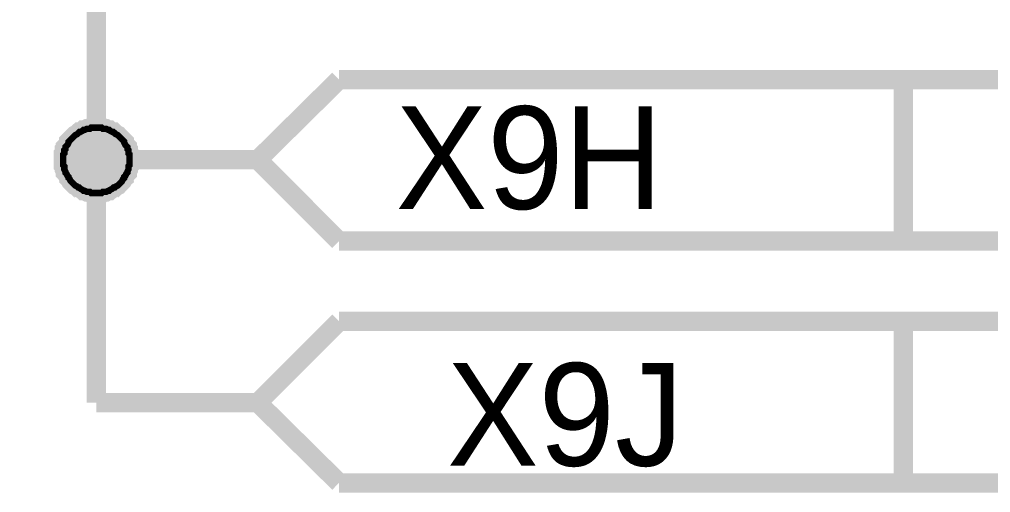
# Model space of a CAD drawing. Header units: millimetres. Extents: x 0 to 420, y 0 to 297.
# Drawn here: x 82.62 to 97.66, y 146.1 to 153.42 of the extents above; entities that cross this region are included whole.
import ezdxf

# ---------------------------------------------------------------- set-up
doc = ezdxf.new("R2010")
doc.units = ezdxf.units.MM
doc.layers.add('Sheet', color=255, linetype='Continuous')

msp = doc.modelspace()

# ---------------------------------------------------------------- linework, layer by layer
at = {"layer": 'Sheet'}
for points, const_width in [([(80.074, 162.492), (83.815, 162.492), (83.815, 158.75), (83.815, 154.991), (83.815, 151.249), (83.815, 147.49)], 0.3), ([(86.314, 151.249), (87.572, 152.491)], 0.3), ([(87.572, 152.491), (112.547, 152.491)], 0.3), ([(96.311, 152.491), (96.311, 149.99)], 0.3), ([(83.302, 151.249), (83.302, 151.282), (83.302, 151.298), (83.302, 151.332), (83.318, 151.348), (83.318, 151.381), (83.318, 151.398), (83.335, 151.414), (83.335, 151.447), (83.351, 151.464), (83.368, 151.481), (83.384, 151.514), (83.384, 151.53), (83.401, 151.547), (83.417, 151.563), (83.434, 151.58), (83.451, 151.597), (83.467, 151.613), (83.484, 151.63), (83.517, 151.646), (83.533, 151.663), (83.55, 151.679), (83.566, 151.679), (83.599, 151.696), (83.616, 151.712), (83.633, 151.712), (83.666, 151.729), (83.682, 151.729), (83.715, 151.729), (83.732, 151.746), (83.765, 151.746), (83.782, 151.746), (83.815, 151.746)], 0.3), ([(83.302, 151.249), (83.302, 151.282), (83.302, 151.298), (83.302, 151.332), (83.318, 151.348), (83.318, 151.381), (83.318, 151.398), (83.335, 151.414), (83.335, 151.447), (83.351, 151.464), (83.368, 151.481), (83.384, 151.514), (83.384, 151.53), (83.401, 151.547), (83.417, 151.563), (83.434, 151.58), (83.451, 151.597), (83.467, 151.613), (83.484, 151.63), (83.517, 151.646), (83.533, 151.663), (83.55, 151.679), (83.566, 151.679), (83.599, 151.696), (83.616, 151.712), (83.633, 151.712), (83.666, 151.729), (83.682, 151.729), (83.715, 151.729), (83.732, 151.746), (83.765, 151.746), (83.782, 151.746), (83.815, 151.746)], 0.3), ([(83.302, 151.249), (83.302, 151.282), (83.302, 151.298), (83.302, 151.332), (83.318, 151.348), (83.318, 151.381), (83.318, 151.398), (83.335, 151.414), (83.335, 151.447), (83.351, 151.464), (83.368, 151.481), (83.384, 151.514), (83.384, 151.53), (83.401, 151.547), (83.417, 151.563), (83.434, 151.58), (83.451, 151.597), (83.467, 151.613), (83.484, 151.63), (83.517, 151.646), (83.533, 151.663), (83.55, 151.679), (83.566, 151.679), (83.599, 151.696), (83.616, 151.712), (83.633, 151.712), (83.666, 151.729), (83.682, 151.729), (83.715, 151.729), (83.732, 151.746), (83.765, 151.746), (83.782, 151.746), (83.815, 151.746)], 0.3), ([(83.302, 151.249), (83.302, 151.282), (83.302, 151.298), (83.302, 151.332), (83.318, 151.348), (83.318, 151.381), (83.318, 151.398), (83.335, 151.414), (83.335, 151.447), (83.351, 151.464), (83.368, 151.481), (83.384, 151.514), (83.384, 151.53), (83.401, 151.547), (83.417, 151.563), (83.434, 151.58), (83.451, 151.597), (83.467, 151.613), (83.484, 151.63), (83.517, 151.646), (83.533, 151.663), (83.55, 151.679), (83.566, 151.679), (83.599, 151.696), (83.616, 151.712), (83.633, 151.712), (83.666, 151.729), (83.682, 151.729), (83.715, 151.729), (83.732, 151.746), (83.765, 151.746), (83.782, 151.746), (83.815, 151.746)], 0.3), ([(83.302, 151.249), (83.302, 151.282), (83.302, 151.298), (83.302, 151.332), (83.318, 151.348), (83.318, 151.381), (83.318, 151.398), (83.335, 151.414), (83.335, 151.447), (83.351, 151.464), (83.368, 151.481), (83.384, 151.514), (83.384, 151.53), (83.401, 151.547), (83.417, 151.563), (83.434, 151.58), (83.451, 151.597), (83.467, 151.613), (83.484, 151.63), (83.517, 151.646), (83.533, 151.663), (83.55, 151.679), (83.566, 151.679), (83.599, 151.696), (83.616, 151.712), (83.633, 151.712), (83.666, 151.729), (83.682, 151.729), (83.715, 151.729), (83.732, 151.746), (83.765, 151.746), (83.782, 151.746), (83.815, 151.746)], 0.3), ([(83.815, 151.746), (83.815, 151.746)], 0.3), ([(83.815, 151.746), (83.848, 151.746), (83.864, 151.746), (83.897, 151.746), (83.914, 151.729), (83.947, 151.729), (83.964, 151.729), (83.997, 151.712), (84.013, 151.712), (84.03, 151.696), (84.063, 151.679), (84.079, 151.679), (84.096, 151.663), (84.113, 151.646), (84.146, 151.63), (84.162, 151.613), (84.179, 151.597), (84.195, 151.58), (84.212, 151.563), (84.228, 151.547), (84.245, 151.53), (84.245, 151.514), (84.262, 151.481), (84.278, 151.464), (84.295, 151.447), (84.295, 151.414), (84.311, 151.398), (84.311, 151.381), (84.311, 151.348), (84.328, 151.332), (84.328, 151.298), (84.328, 151.282), (84.328, 151.249)], 0.3), ([(83.815, 151.746), (83.815, 151.746)], 0.3), ([(83.815, 151.746), (83.848, 151.746), (83.864, 151.746), (83.897, 151.746), (83.914, 151.729), (83.947, 151.729), (83.964, 151.729), (83.997, 151.712), (84.013, 151.712), (84.03, 151.696), (84.063, 151.679), (84.079, 151.679), (84.096, 151.663), (84.113, 151.646), (84.146, 151.63), (84.162, 151.613), (84.179, 151.597), (84.195, 151.58), (84.212, 151.563), (84.228, 151.547), (84.245, 151.53), (84.245, 151.514), (84.262, 151.481), (84.278, 151.464), (84.295, 151.447), (84.295, 151.414), (84.311, 151.398), (84.311, 151.381), (84.311, 151.348), (84.328, 151.332), (84.328, 151.298), (84.328, 151.282), (84.328, 151.249)], 0.3), ([(83.815, 151.746), (83.815, 151.746)], 0.3), ([(83.815, 151.746), (83.848, 151.746), (83.864, 151.746), (83.897, 151.746), (83.914, 151.729), (83.947, 151.729), (83.964, 151.729), (83.997, 151.712), (84.013, 151.712), (84.03, 151.696), (84.063, 151.679), (84.079, 151.679), (84.096, 151.663), (84.113, 151.646), (84.146, 151.63), (84.162, 151.613), (84.179, 151.597), (84.195, 151.58), (84.212, 151.563), (84.228, 151.547), (84.245, 151.53), (84.245, 151.514), (84.262, 151.481), (84.278, 151.464), (84.295, 151.447), (84.295, 151.414), (84.311, 151.398), (84.311, 151.381), (84.311, 151.348), (84.328, 151.332), (84.328, 151.298), (84.328, 151.282), (84.328, 151.249)], 0.3), ([(83.815, 151.746), (83.815, 151.746)], 0.3), ([(83.815, 151.746), (83.848, 151.746), (83.864, 151.746), (83.897, 151.746), (83.914, 151.729), (83.947, 151.729), (83.964, 151.729), (83.997, 151.712), (84.013, 151.712), (84.03, 151.696), (84.063, 151.679), (84.079, 151.679), (84.096, 151.663), (84.113, 151.646), (84.146, 151.63), (84.162, 151.613), (84.179, 151.597), (84.195, 151.58), (84.212, 151.563), (84.228, 151.547), (84.245, 151.53), (84.245, 151.514), (84.262, 151.481), (84.278, 151.464), (84.295, 151.447), (84.295, 151.414), (84.311, 151.398), (84.311, 151.381), (84.311, 151.348), (84.328, 151.332), (84.328, 151.298), (84.328, 151.282), (84.328, 151.249)], 0.3), ([(83.815, 151.746), (83.815, 151.746)], 0.3), ([(83.815, 151.746), (83.848, 151.746), (83.864, 151.746), (83.897, 151.746), (83.914, 151.729), (83.947, 151.729), (83.964, 151.729), (83.997, 151.712), (84.013, 151.712), (84.03, 151.696), (84.063, 151.679), (84.079, 151.679), (84.096, 151.663), (84.113, 151.646), (84.146, 151.63), (84.162, 151.613), (84.179, 151.597), (84.195, 151.58), (84.212, 151.563), (84.228, 151.547), (84.245, 151.53), (84.245, 151.514), (84.262, 151.481), (84.278, 151.464), (84.295, 151.447), (84.295, 151.414), (84.311, 151.398), (84.311, 151.381), (84.311, 151.348), (84.328, 151.332), (84.328, 151.298), (84.328, 151.282), (84.328, 151.249)], 0.3), ([(83.302, 151.249), (83.302, 151.282), (83.302, 151.298), (83.302, 151.332), (83.318, 151.348), (83.318, 151.381), (83.318, 151.398), (83.335, 151.414), (83.335, 151.447), (83.351, 151.464), (83.368, 151.481), (83.384, 151.514), (83.384, 151.53), (83.401, 151.547), (83.417, 151.563), (83.434, 151.58), (83.451, 151.597), (83.467, 151.613), (83.484, 151.63), (83.517, 151.646), (83.533, 151.663), (83.55, 151.679), (83.566, 151.679), (83.599, 151.696), (83.616, 151.712), (83.633, 151.712), (83.666, 151.729), (83.682, 151.729), (83.715, 151.729), (83.732, 151.746), (83.765, 151.746), (83.782, 151.746), (83.815, 151.746)], 0.0991), ([(83.302, 151.249), (83.302, 151.282), (83.302, 151.298), (83.302, 151.332), (83.318, 151.348), (83.318, 151.381), (83.318, 151.398), (83.335, 151.414), (83.335, 151.447), (83.351, 151.464), (83.368, 151.481), (83.384, 151.514), (83.384, 151.53), (83.401, 151.547), (83.417, 151.563), (83.434, 151.58), (83.451, 151.597), (83.467, 151.613), (83.484, 151.63), (83.517, 151.646), (83.533, 151.663), (83.55, 151.679), (83.566, 151.679), (83.599, 151.696), (83.616, 151.712), (83.633, 151.712), (83.666, 151.729), (83.682, 151.729), (83.715, 151.729), (83.732, 151.746), (83.765, 151.746), (83.782, 151.746), (83.815, 151.746)], 0.0991), ([(83.302, 151.249), (83.302, 151.282), (83.302, 151.298), (83.302, 151.332), (83.318, 151.348), (83.318, 151.381), (83.318, 151.398), (83.335, 151.414), (83.335, 151.447), (83.351, 151.464), (83.368, 151.481), (83.384, 151.514), (83.384, 151.53), (83.401, 151.547), (83.417, 151.563), (83.434, 151.58), (83.451, 151.597), (83.467, 151.613), (83.484, 151.63), (83.517, 151.646), (83.533, 151.663), (83.55, 151.679), (83.566, 151.679), (83.599, 151.696), (83.616, 151.712), (83.633, 151.712), (83.666, 151.729), (83.682, 151.729), (83.715, 151.729), (83.732, 151.746), (83.765, 151.746), (83.782, 151.746), (83.815, 151.746)], 0.0991), ([(83.302, 151.249), (83.302, 151.282), (83.302, 151.298), (83.302, 151.332), (83.318, 151.348), (83.318, 151.381), (83.318, 151.398), (83.335, 151.414), (83.335, 151.447), (83.351, 151.464), (83.368, 151.481), (83.384, 151.514), (83.384, 151.53), (83.401, 151.547), (83.417, 151.563), (83.434, 151.58), (83.451, 151.597), (83.467, 151.613), (83.484, 151.63), (83.517, 151.646), (83.533, 151.663), (83.55, 151.679), (83.566, 151.679), (83.599, 151.696), (83.616, 151.712), (83.633, 151.712), (83.666, 151.729), (83.682, 151.729), (83.715, 151.729), (83.732, 151.746), (83.765, 151.746), (83.782, 151.746), (83.815, 151.746)], 0.0991), ([(83.302, 151.249), (83.302, 151.282), (83.302, 151.298), (83.302, 151.332), (83.318, 151.348), (83.318, 151.381), (83.318, 151.398), (83.335, 151.414), (83.335, 151.447), (83.351, 151.464), (83.368, 151.481), (83.384, 151.514), (83.384, 151.53), (83.401, 151.547), (83.417, 151.563), (83.434, 151.58), (83.451, 151.597), (83.467, 151.613), (83.484, 151.63), (83.517, 151.646), (83.533, 151.663), (83.55, 151.679), (83.566, 151.679), (83.599, 151.696), (83.616, 151.712), (83.633, 151.712), (83.666, 151.729), (83.682, 151.729), (83.715, 151.729), (83.732, 151.746), (83.765, 151.746), (83.782, 151.746), (83.815, 151.746)], 0.0991), ([(83.815, 151.746), (83.815, 151.746)], 0.0991), ([(83.815, 151.746), (83.848, 151.746), (83.864, 151.746), (83.897, 151.746), (83.914, 151.729), (83.947, 151.729), (83.964, 151.729), (83.997, 151.712), (84.013, 151.712), (84.03, 151.696), (84.063, 151.679), (84.079, 151.679), (84.096, 151.663), (84.113, 151.646), (84.146, 151.63), (84.162, 151.613), (84.179, 151.597), (84.195, 151.58), (84.212, 151.563), (84.228, 151.547), (84.245, 151.53), (84.245, 151.514), (84.262, 151.481), (84.278, 151.464), (84.295, 151.447), (84.295, 151.414), (84.311, 151.398), (84.311, 151.381), (84.311, 151.348), (84.328, 151.332), (84.328, 151.298), (84.328, 151.282), (84.328, 151.249)], 0.0991), ([(83.815, 151.746), (83.815, 151.746)], 0.0991), ([(83.815, 151.746), (83.848, 151.746), (83.864, 151.746), (83.897, 151.746), (83.914, 151.729), (83.947, 151.729), (83.964, 151.729), (83.997, 151.712), (84.013, 151.712), (84.03, 151.696), (84.063, 151.679), (84.079, 151.679), (84.096, 151.663), (84.113, 151.646), (84.146, 151.63), (84.162, 151.613), (84.179, 151.597), (84.195, 151.58), (84.212, 151.563), (84.228, 151.547), (84.245, 151.53), (84.245, 151.514), (84.262, 151.481), (84.278, 151.464), (84.295, 151.447), (84.295, 151.414), (84.311, 151.398), (84.311, 151.381), (84.311, 151.348), (84.328, 151.332), (84.328, 151.298), (84.328, 151.282), (84.328, 151.249)], 0.0991), ([(83.815, 151.746), (83.815, 151.746)], 0.0991), ([(83.815, 151.746), (83.848, 151.746), (83.864, 151.746), (83.897, 151.746), (83.914, 151.729), (83.947, 151.729), (83.964, 151.729), (83.997, 151.712), (84.013, 151.712), (84.03, 151.696), (84.063, 151.679), (84.079, 151.679), (84.096, 151.663), (84.113, 151.646), (84.146, 151.63), (84.162, 151.613), (84.179, 151.597), (84.195, 151.58), (84.212, 151.563), (84.228, 151.547), (84.245, 151.53), (84.245, 151.514), (84.262, 151.481), (84.278, 151.464), (84.295, 151.447), (84.295, 151.414), (84.311, 151.398), (84.311, 151.381), (84.311, 151.348), (84.328, 151.332), (84.328, 151.298), (84.328, 151.282), (84.328, 151.249)], 0.0991), ([(83.815, 151.746), (83.815, 151.746)], 0.0991), ([(83.815, 151.746), (83.848, 151.746), (83.864, 151.746), (83.897, 151.746), (83.914, 151.729), (83.947, 151.729), (83.964, 151.729), (83.997, 151.712), (84.013, 151.712), (84.03, 151.696), (84.063, 151.679), (84.079, 151.679), (84.096, 151.663), (84.113, 151.646), (84.146, 151.63), (84.162, 151.613), (84.179, 151.597), (84.195, 151.58), (84.212, 151.563), (84.228, 151.547), (84.245, 151.53), (84.245, 151.514), (84.262, 151.481), (84.278, 151.464), (84.295, 151.447), (84.295, 151.414), (84.311, 151.398), (84.311, 151.381), (84.311, 151.348), (84.328, 151.332), (84.328, 151.298), (84.328, 151.282), (84.328, 151.249)], 0.0991), ([(83.815, 151.746), (83.815, 151.746)], 0.0991), ([(83.815, 151.746), (83.848, 151.746), (83.864, 151.746), (83.897, 151.746), (83.914, 151.729), (83.947, 151.729), (83.964, 151.729), (83.997, 151.712), (84.013, 151.712), (84.03, 151.696), (84.063, 151.679), (84.079, 151.679), (84.096, 151.663), (84.113, 151.646), (84.146, 151.63), (84.162, 151.613), (84.179, 151.597), (84.195, 151.58), (84.212, 151.563), (84.228, 151.547), (84.245, 151.53), (84.245, 151.514), (84.262, 151.481), (84.278, 151.464), (84.295, 151.447), (84.295, 151.414), (84.311, 151.398), (84.311, 151.381), (84.311, 151.348), (84.328, 151.332), (84.328, 151.298), (84.328, 151.282), (84.328, 151.249)], 0.0991), ([(83.815, 150.735), (83.782, 150.735), (83.765, 150.735), (83.732, 150.735), (83.715, 150.752), (83.682, 150.752), (83.666, 150.752), (83.633, 150.769), (83.616, 150.769), (83.599, 150.785), (83.566, 150.802), (83.55, 150.818), (83.533, 150.818), (83.517, 150.835), (83.484, 150.851), (83.467, 150.868), (83.451, 150.884), (83.434, 150.901), (83.417, 150.918), (83.401, 150.951), (83.384, 150.967), (83.384, 150.984), (83.368, 151), (83.351, 151.034), (83.335, 151.05), (83.335, 151.067), (83.318, 151.1), (83.318, 151.116), (83.318, 151.149), (83.302, 151.166), (83.302, 151.199), (83.302, 151.216), (83.302, 151.249)], 0.3), ([(83.302, 151.249), (83.302, 151.249)], 0.3), ([(83.815, 150.735), (83.782, 150.735), (83.765, 150.735), (83.732, 150.735), (83.715, 150.752), (83.682, 150.752), (83.666, 150.752), (83.633, 150.769), (83.616, 150.769), (83.599, 150.785), (83.566, 150.802), (83.55, 150.818), (83.533, 150.818), (83.517, 150.835), (83.484, 150.851), (83.467, 150.868), (83.451, 150.884), (83.434, 150.901), (83.417, 150.918), (83.401, 150.951), (83.384, 150.967), (83.384, 150.984), (83.368, 151), (83.351, 151.034), (83.335, 151.05), (83.335, 151.067), (83.318, 151.1), (83.318, 151.116), (83.318, 151.149), (83.302, 151.166), (83.302, 151.199), (83.302, 151.216), (83.302, 151.249)], 0.3), ([(83.302, 151.249), (83.302, 151.249)], 0.3), ([(83.815, 150.735), (83.782, 150.735), (83.765, 150.735), (83.732, 150.735), (83.715, 150.752), (83.682, 150.752), (83.666, 150.752), (83.633, 150.769), (83.616, 150.769), (83.599, 150.785), (83.566, 150.802), (83.55, 150.818), (83.533, 150.818), (83.517, 150.835), (83.484, 150.851), (83.467, 150.868), (83.451, 150.884), (83.434, 150.901), (83.417, 150.918), (83.401, 150.951), (83.384, 150.967), (83.384, 150.984), (83.368, 151), (83.351, 151.034), (83.335, 151.05), (83.335, 151.067), (83.318, 151.1), (83.318, 151.116), (83.318, 151.149), (83.302, 151.166), (83.302, 151.199), (83.302, 151.216), (83.302, 151.249)], 0.3), ([(83.302, 151.249), (83.302, 151.249)], 0.3), ([(83.815, 150.735), (83.782, 150.735), (83.765, 150.735), (83.732, 150.735), (83.715, 150.752), (83.682, 150.752), (83.666, 150.752), (83.633, 150.769), (83.616, 150.769), (83.599, 150.785), (83.566, 150.802), (83.55, 150.818), (83.533, 150.818), (83.517, 150.835), (83.484, 150.851), (83.467, 150.868), (83.451, 150.884), (83.434, 150.901), (83.417, 150.918), (83.401, 150.951), (83.384, 150.967), (83.384, 150.984), (83.368, 151), (83.351, 151.034), (83.335, 151.05), (83.335, 151.067), (83.318, 151.1), (83.318, 151.116), (83.318, 151.149), (83.302, 151.166), (83.302, 151.199), (83.302, 151.216), (83.302, 151.249)], 0.3), ([(83.302, 151.249), (83.302, 151.249)], 0.3), ([(83.815, 150.735), (83.782, 150.735), (83.765, 150.735), (83.732, 150.735), (83.715, 150.752), (83.682, 150.752), (83.666, 150.752), (83.633, 150.769), (83.616, 150.769), (83.599, 150.785), (83.566, 150.802), (83.55, 150.818), (83.533, 150.818), (83.517, 150.835), (83.484, 150.851), (83.467, 150.868), (83.451, 150.884), (83.434, 150.901), (83.417, 150.918), (83.401, 150.951), (83.384, 150.967), (83.384, 150.984), (83.368, 151), (83.351, 151.034), (83.335, 151.05), (83.335, 151.067), (83.318, 151.1), (83.318, 151.116), (83.318, 151.149), (83.302, 151.166), (83.302, 151.199), (83.302, 151.216), (83.302, 151.249)], 0.3), ([(83.302, 151.249), (83.302, 151.249)], 0.3), ([(83.815, 150.735), (83.782, 150.735), (83.765, 150.735), (83.732, 150.735), (83.715, 150.752), (83.682, 150.752), (83.666, 150.752), (83.633, 150.769), (83.616, 150.769), (83.599, 150.785), (83.566, 150.802), (83.55, 150.818), (83.533, 150.818), (83.517, 150.835), (83.484, 150.851), (83.467, 150.868), (83.451, 150.884), (83.434, 150.901), (83.417, 150.918), (83.401, 150.951), (83.384, 150.967), (83.384, 150.984), (83.368, 151), (83.351, 151.034), (83.335, 151.05), (83.335, 151.067), (83.318, 151.1), (83.318, 151.116), (83.318, 151.149), (83.302, 151.166), (83.302, 151.199), (83.302, 151.216), (83.302, 151.249)], 0.0991), ([(83.302, 151.249), (83.302, 151.249)], 0.0991), ([(83.815, 150.735), (83.782, 150.735), (83.765, 150.735), (83.732, 150.735), (83.715, 150.752), (83.682, 150.752), (83.666, 150.752), (83.633, 150.769), (83.616, 150.769), (83.599, 150.785), (83.566, 150.802), (83.55, 150.818), (83.533, 150.818), (83.517, 150.835), (83.484, 150.851), (83.467, 150.868), (83.451, 150.884), (83.434, 150.901), (83.417, 150.918), (83.401, 150.951), (83.384, 150.967), (83.384, 150.984), (83.368, 151), (83.351, 151.034), (83.335, 151.05), (83.335, 151.067), (83.318, 151.1), (83.318, 151.116), (83.318, 151.149), (83.302, 151.166), (83.302, 151.199), (83.302, 151.216), (83.302, 151.249)], 0.0991), ([(83.302, 151.249), (83.302, 151.249)], 0.0991), ([(83.815, 150.735), (83.782, 150.735), (83.765, 150.735), (83.732, 150.735), (83.715, 150.752), (83.682, 150.752), (83.666, 150.752), (83.633, 150.769), (83.616, 150.769), (83.599, 150.785), (83.566, 150.802), (83.55, 150.818), (83.533, 150.818), (83.517, 150.835), (83.484, 150.851), (83.467, 150.868), (83.451, 150.884), (83.434, 150.901), (83.417, 150.918), (83.401, 150.951), (83.384, 150.967), (83.384, 150.984), (83.368, 151), (83.351, 151.034), (83.335, 151.05), (83.335, 151.067), (83.318, 151.1), (83.318, 151.116), (83.318, 151.149), (83.302, 151.166), (83.302, 151.199), (83.302, 151.216), (83.302, 151.249)], 0.0991), ([(83.302, 151.249), (83.302, 151.249)], 0.0991), ([(83.815, 150.735), (83.782, 150.735), (83.765, 150.735), (83.732, 150.735), (83.715, 150.752), (83.682, 150.752), (83.666, 150.752), (83.633, 150.769), (83.616, 150.769), (83.599, 150.785), (83.566, 150.802), (83.55, 150.818), (83.533, 150.818), (83.517, 150.835), (83.484, 150.851), (83.467, 150.868), (83.451, 150.884), (83.434, 150.901), (83.417, 150.918), (83.401, 150.951), (83.384, 150.967), (83.384, 150.984), (83.368, 151), (83.351, 151.034), (83.335, 151.05), (83.335, 151.067), (83.318, 151.1), (83.318, 151.116), (83.318, 151.149), (83.302, 151.166), (83.302, 151.199), (83.302, 151.216), (83.302, 151.249)], 0.0991), ([(83.302, 151.249), (83.302, 151.249)], 0.0991), ([(83.815, 150.735), (83.782, 150.735), (83.765, 150.735), (83.732, 150.735), (83.715, 150.752), (83.682, 150.752), (83.666, 150.752), (83.633, 150.769), (83.616, 150.769), (83.599, 150.785), (83.566, 150.802), (83.55, 150.818), (83.533, 150.818), (83.517, 150.835), (83.484, 150.851), (83.467, 150.868), (83.451, 150.884), (83.434, 150.901), (83.417, 150.918), (83.401, 150.951), (83.384, 150.967), (83.384, 150.984), (83.368, 151), (83.351, 151.034), (83.335, 151.05), (83.335, 151.067), (83.318, 151.1), (83.318, 151.116), (83.318, 151.149), (83.302, 151.166), (83.302, 151.199), (83.302, 151.216), (83.302, 151.249)], 0.0991), ([(83.302, 151.249), (83.302, 151.249)], 0.0991), ([(84.328, 151.249), (84.328, 151.216), (84.328, 151.199), (84.328, 151.166), (84.311, 151.149), (84.311, 151.116), (84.311, 151.1), (84.295, 151.067), (84.295, 151.05), (84.278, 151.034), (84.262, 151), (84.245, 150.984), (84.245, 150.967), (84.228, 150.951), (84.212, 150.918), (84.195, 150.901), (84.179, 150.884), (84.162, 150.868), (84.146, 150.851), (84.113, 150.835), (84.096, 150.818), (84.079, 150.818), (84.063, 150.802), (84.03, 150.785), (84.013, 150.769), (83.997, 150.769), (83.964, 150.752), (83.947, 150.752), (83.914, 150.752), (83.897, 150.735), (83.864, 150.735), (83.848, 150.735), (83.815, 150.735)], 0.3), ([(86.314, 151.249), (83.815, 151.249)], 0.3), ([(84.328, 151.249), (84.328, 151.216), (84.328, 151.199), (84.328, 151.166), (84.311, 151.149), (84.311, 151.116), (84.311, 151.1), (84.295, 151.067), (84.295, 151.05), (84.278, 151.034), (84.262, 151), (84.245, 150.984), (84.245, 150.967), (84.228, 150.951), (84.212, 150.918), (84.195, 150.901), (84.179, 150.884), (84.162, 150.868), (84.146, 150.851), (84.113, 150.835), (84.096, 150.818), (84.079, 150.818), (84.063, 150.802), (84.03, 150.785), (84.013, 150.769), (83.997, 150.769), (83.964, 150.752), (83.947, 150.752), (83.914, 150.752), (83.897, 150.735), (83.864, 150.735), (83.848, 150.735), (83.815, 150.735)], 0.3), ([(84.328, 151.249), (84.328, 151.216), (84.328, 151.199), (84.328, 151.166), (84.311, 151.149), (84.311, 151.116), (84.311, 151.1), (84.295, 151.067), (84.295, 151.05), (84.278, 151.034), (84.262, 151), (84.245, 150.984), (84.245, 150.967), (84.228, 150.951), (84.212, 150.918), (84.195, 150.901), (84.179, 150.884), (84.162, 150.868), (84.146, 150.851), (84.113, 150.835), (84.096, 150.818), (84.079, 150.818), (84.063, 150.802), (84.03, 150.785), (84.013, 150.769), (83.997, 150.769), (83.964, 150.752), (83.947, 150.752), (83.914, 150.752), (83.897, 150.735), (83.864, 150.735), (83.848, 150.735), (83.815, 150.735)], 0.3), ([(84.328, 151.249), (84.328, 151.216), (84.328, 151.199), (84.328, 151.166), (84.311, 151.149), (84.311, 151.116), (84.311, 151.1), (84.295, 151.067), (84.295, 151.05), (84.278, 151.034), (84.262, 151), (84.245, 150.984), (84.245, 150.967), (84.228, 150.951), (84.212, 150.918), (84.195, 150.901), (84.179, 150.884), (84.162, 150.868), (84.146, 150.851), (84.113, 150.835), (84.096, 150.818), (84.079, 150.818), (84.063, 150.802), (84.03, 150.785), (84.013, 150.769), (83.997, 150.769), (83.964, 150.752), (83.947, 150.752), (83.914, 150.752), (83.897, 150.735), (83.864, 150.735), (83.848, 150.735), (83.815, 150.735)], 0.3), ([(84.328, 151.249), (84.328, 151.216), (84.328, 151.199), (84.328, 151.166), (84.311, 151.149), (84.311, 151.116), (84.311, 151.1), (84.295, 151.067), (84.295, 151.05), (84.278, 151.034), (84.262, 151), (84.245, 150.984), (84.245, 150.967), (84.228, 150.951), (84.212, 150.918), (84.195, 150.901), (84.179, 150.884), (84.162, 150.868), (84.146, 150.851), (84.113, 150.835), (84.096, 150.818), (84.079, 150.818), (84.063, 150.802), (84.03, 150.785), (84.013, 150.769), (83.997, 150.769), (83.964, 150.752), (83.947, 150.752), (83.914, 150.752), (83.897, 150.735), (83.864, 150.735), (83.848, 150.735), (83.815, 150.735)], 0.3), ([(84.328, 151.249), (84.328, 151.216), (84.328, 151.199), (84.328, 151.166), (84.311, 151.149), (84.311, 151.116), (84.311, 151.1), (84.295, 151.067), (84.295, 151.05), (84.278, 151.034), (84.262, 151), (84.245, 150.984), (84.245, 150.967), (84.228, 150.951), (84.212, 150.918), (84.195, 150.901), (84.179, 150.884), (84.162, 150.868), (84.146, 150.851), (84.113, 150.835), (84.096, 150.818), (84.079, 150.818), (84.063, 150.802), (84.03, 150.785), (84.013, 150.769), (83.997, 150.769), (83.964, 150.752), (83.947, 150.752), (83.914, 150.752), (83.897, 150.735), (83.864, 150.735), (83.848, 150.735), (83.815, 150.735)], 0.0991), ([(84.328, 151.249), (84.328, 151.216), (84.328, 151.199), (84.328, 151.166), (84.311, 151.149), (84.311, 151.116), (84.311, 151.1), (84.295, 151.067), (84.295, 151.05), (84.278, 151.034), (84.262, 151), (84.245, 150.984), (84.245, 150.967), (84.228, 150.951), (84.212, 150.918), (84.195, 150.901), (84.179, 150.884), (84.162, 150.868), (84.146, 150.851), (84.113, 150.835), (84.096, 150.818), (84.079, 150.818), (84.063, 150.802), (84.03, 150.785), (84.013, 150.769), (83.997, 150.769), (83.964, 150.752), (83.947, 150.752), (83.914, 150.752), (83.897, 150.735), (83.864, 150.735), (83.848, 150.735), (83.815, 150.735)], 0.0991), ([(84.328, 151.249), (84.328, 151.216), (84.328, 151.199), (84.328, 151.166), (84.311, 151.149), (84.311, 151.116), (84.311, 151.1), (84.295, 151.067), (84.295, 151.05), (84.278, 151.034), (84.262, 151), (84.245, 150.984), (84.245, 150.967), (84.228, 150.951), (84.212, 150.918), (84.195, 150.901), (84.179, 150.884), (84.162, 150.868), (84.146, 150.851), (84.113, 150.835), (84.096, 150.818), (84.079, 150.818), (84.063, 150.802), (84.03, 150.785), (84.013, 150.769), (83.997, 150.769), (83.964, 150.752), (83.947, 150.752), (83.914, 150.752), (83.897, 150.735), (83.864, 150.735), (83.848, 150.735), (83.815, 150.735)], 0.0991), ([(84.328, 151.249), (84.328, 151.216), (84.328, 151.199), (84.328, 151.166), (84.311, 151.149), (84.311, 151.116), (84.311, 151.1), (84.295, 151.067), (84.295, 151.05), (84.278, 151.034), (84.262, 151), (84.245, 150.984), (84.245, 150.967), (84.228, 150.951), (84.212, 150.918), (84.195, 150.901), (84.179, 150.884), (84.162, 150.868), (84.146, 150.851), (84.113, 150.835), (84.096, 150.818), (84.079, 150.818), (84.063, 150.802), (84.03, 150.785), (84.013, 150.769), (83.997, 150.769), (83.964, 150.752), (83.947, 150.752), (83.914, 150.752), (83.897, 150.735), (83.864, 150.735), (83.848, 150.735), (83.815, 150.735)], 0.0991), ([(84.328, 151.249), (84.328, 151.216), (84.328, 151.199), (84.328, 151.166), (84.311, 151.149), (84.311, 151.116), (84.311, 151.1), (84.295, 151.067), (84.295, 151.05), (84.278, 151.034), (84.262, 151), (84.245, 150.984), (84.245, 150.967), (84.228, 150.951), (84.212, 150.918), (84.195, 150.901), (84.179, 150.884), (84.162, 150.868), (84.146, 150.851), (84.113, 150.835), (84.096, 150.818), (84.079, 150.818), (84.063, 150.802), (84.03, 150.785), (84.013, 150.769), (83.997, 150.769), (83.964, 150.752), (83.947, 150.752), (83.914, 150.752), (83.897, 150.735), (83.864, 150.735), (83.848, 150.735), (83.815, 150.735)], 0.0991), ([(84.328, 151.249), (84.328, 151.249), (84.328, 151.249), (84.328, 151.249), (84.328, 151.249), (84.328, 151.249), (84.328, 151.249), (84.328, 151.249), (84.328, 151.249), (84.328, 151.249), (84.328, 151.249), (84.328, 151.249), (84.328, 151.249), (84.328, 151.249), (84.328, 151.249), (84.328, 151.249), (84.328, 151.249), (84.328, 151.249), (84.328, 151.249), (84.328, 151.249), (84.328, 151.249), (84.328, 151.249), (84.328, 151.249), (84.328, 151.249), (84.328, 151.249), (84.328, 151.249), (84.328, 151.249), (84.328, 151.249), (84.328, 151.249), (84.328, 151.249), (84.328, 151.249), (84.328, 151.249), (84.328, 151.249)], 0.3), ([(84.328, 151.249), (84.328, 151.249)], 0.3), ([(84.328, 151.249), (84.328, 151.249), (84.328, 151.249), (84.328, 151.249), (84.328, 151.249), (84.328, 151.249), (84.328, 151.249), (84.328, 151.249), (84.328, 151.249), (84.328, 151.249), (84.328, 151.249), (84.328, 151.249), (84.328, 151.249), (84.328, 151.249), (84.328, 151.249), (84.328, 151.249), (84.328, 151.249), (84.328, 151.249), (84.328, 151.249), (84.328, 151.249), (84.328, 151.249), (84.328, 151.249), (84.328, 151.249), (84.328, 151.249), (84.328, 151.249), (84.328, 151.249), (84.328, 151.249), (84.328, 151.249), (84.328, 151.249), (84.328, 151.249), (84.328, 151.249), (84.328, 151.249), (84.328, 151.249)], 0.3), ([(84.328, 151.249), (84.328, 151.249)], 0.3), ([(84.328, 151.249), (84.328, 151.249), (84.328, 151.249), (84.328, 151.249), (84.328, 151.249), (84.328, 151.249), (84.328, 151.249), (84.328, 151.249), (84.328, 151.249), (84.328, 151.249), (84.328, 151.249), (84.328, 151.249), (84.328, 151.249), (84.328, 151.249), (84.328, 151.249), (84.328, 151.249), (84.328, 151.249), (84.328, 151.249), (84.328, 151.249), (84.328, 151.249), (84.328, 151.249), (84.328, 151.249), (84.328, 151.249), (84.328, 151.249), (84.328, 151.249), (84.328, 151.249), (84.328, 151.249), (84.328, 151.249), (84.328, 151.249), (84.328, 151.249), (84.328, 151.249), (84.328, 151.249), (84.328, 151.249)], 0.3), ([(84.328, 151.249), (84.328, 151.249)], 0.3), ([(84.328, 151.249), (84.328, 151.249), (84.328, 151.249), (84.328, 151.249), (84.328, 151.249), (84.328, 151.249), (84.328, 151.249), (84.328, 151.249), (84.328, 151.249), (84.328, 151.249), (84.328, 151.249), (84.328, 151.249), (84.328, 151.249), (84.328, 151.249), (84.328, 151.249), (84.328, 151.249), (84.328, 151.249), (84.328, 151.249), (84.328, 151.249), (84.328, 151.249), (84.328, 151.249), (84.328, 151.249), (84.328, 151.249), (84.328, 151.249), (84.328, 151.249), (84.328, 151.249), (84.328, 151.249), (84.328, 151.249), (84.328, 151.249), (84.328, 151.249), (84.328, 151.249), (84.328, 151.249), (84.328, 151.249)], 0.3), ([(84.328, 151.249), (84.328, 151.249)], 0.3), ([(84.328, 151.249), (84.328, 151.249), (84.328, 151.249), (84.328, 151.249), (84.328, 151.249), (84.328, 151.249), (84.328, 151.249), (84.328, 151.249), (84.328, 151.249), (84.328, 151.249), (84.328, 151.249), (84.328, 151.249), (84.328, 151.249), (84.328, 151.249), (84.328, 151.249), (84.328, 151.249), (84.328, 151.249), (84.328, 151.249), (84.328, 151.249), (84.328, 151.249), (84.328, 151.249), (84.328, 151.249), (84.328, 151.249), (84.328, 151.249), (84.328, 151.249), (84.328, 151.249), (84.328, 151.249), (84.328, 151.249), (84.328, 151.249), (84.328, 151.249), (84.328, 151.249), (84.328, 151.249), (84.328, 151.249)], 0.3), ([(84.328, 151.249), (84.328, 151.249)], 0.3), ([(84.328, 151.249), (84.328, 151.249), (84.328, 151.249), (84.328, 151.249), (84.328, 151.249), (84.328, 151.249), (84.328, 151.249), (84.328, 151.249), (84.328, 151.249), (84.328, 151.249), (84.328, 151.249), (84.328, 151.249), (84.328, 151.249), (84.328, 151.249), (84.328, 151.249), (84.328, 151.249), (84.328, 151.249), (84.328, 151.249), (84.328, 151.249), (84.328, 151.249), (84.328, 151.249), (84.328, 151.249), (84.328, 151.249), (84.328, 151.249), (84.328, 151.249), (84.328, 151.249), (84.328, 151.249), (84.328, 151.249), (84.328, 151.249), (84.328, 151.249), (84.328, 151.249), (84.328, 151.249), (84.328, 151.249)], 0.0991), ([(84.328, 151.249), (84.328, 151.249)], 0.0991), ([(84.328, 151.249), (84.328, 151.249), (84.328, 151.249), (84.328, 151.249), (84.328, 151.249), (84.328, 151.249), (84.328, 151.249), (84.328, 151.249), (84.328, 151.249), (84.328, 151.249), (84.328, 151.249), (84.328, 151.249), (84.328, 151.249), (84.328, 151.249), (84.328, 151.249), (84.328, 151.249), (84.328, 151.249), (84.328, 151.249), (84.328, 151.249), (84.328, 151.249), (84.328, 151.249), (84.328, 151.249), (84.328, 151.249), (84.328, 151.249), (84.328, 151.249), (84.328, 151.249), (84.328, 151.249), (84.328, 151.249), (84.328, 151.249), (84.328, 151.249), (84.328, 151.249), (84.328, 151.249), (84.328, 151.249)], 0.0991), ([(84.328, 151.249), (84.328, 151.249)], 0.0991), ([(84.328, 151.249), (84.328, 151.249), (84.328, 151.249), (84.328, 151.249), (84.328, 151.249), (84.328, 151.249), (84.328, 151.249), (84.328, 151.249), (84.328, 151.249), (84.328, 151.249), (84.328, 151.249), (84.328, 151.249), (84.328, 151.249), (84.328, 151.249), (84.328, 151.249), (84.328, 151.249), (84.328, 151.249), (84.328, 151.249), (84.328, 151.249), (84.328, 151.249), (84.328, 151.249), (84.328, 151.249), (84.328, 151.249), (84.328, 151.249), (84.328, 151.249), (84.328, 151.249), (84.328, 151.249), (84.328, 151.249), (84.328, 151.249), (84.328, 151.249), (84.328, 151.249), (84.328, 151.249), (84.328, 151.249)], 0.0991), ([(84.328, 151.249), (84.328, 151.249)], 0.0991), ([(84.328, 151.249), (84.328, 151.249), (84.328, 151.249), (84.328, 151.249), (84.328, 151.249), (84.328, 151.249), (84.328, 151.249), (84.328, 151.249), (84.328, 151.249), (84.328, 151.249), (84.328, 151.249), (84.328, 151.249), (84.328, 151.249), (84.328, 151.249), (84.328, 151.249), (84.328, 151.249), (84.328, 151.249), (84.328, 151.249), (84.328, 151.249), (84.328, 151.249), (84.328, 151.249), (84.328, 151.249), (84.328, 151.249), (84.328, 151.249), (84.328, 151.249), (84.328, 151.249), (84.328, 151.249), (84.328, 151.249), (84.328, 151.249), (84.328, 151.249), (84.328, 151.249), (84.328, 151.249), (84.328, 151.249)], 0.0991), ([(84.328, 151.249), (84.328, 151.249)], 0.0991), ([(84.328, 151.249), (84.328, 151.249), (84.328, 151.249), (84.328, 151.249), (84.328, 151.249), (84.328, 151.249), (84.328, 151.249), (84.328, 151.249), (84.328, 151.249), (84.328, 151.249), (84.328, 151.249), (84.328, 151.249), (84.328, 151.249), (84.328, 151.249), (84.328, 151.249), (84.328, 151.249), (84.328, 151.249), (84.328, 151.249), (84.328, 151.249), (84.328, 151.249), (84.328, 151.249), (84.328, 151.249), (84.328, 151.249), (84.328, 151.249), (84.328, 151.249), (84.328, 151.249), (84.328, 151.249), (84.328, 151.249), (84.328, 151.249), (84.328, 151.249), (84.328, 151.249), (84.328, 151.249), (84.328, 151.249)], 0.0991), ([(84.328, 151.249), (84.328, 151.249)], 0.0991), ([(87.572, 149.99), (86.314, 151.249)], 0.3), ([(112.547, 149.99), (87.572, 149.99)], 0.3), ([(86.314, 147.49), (87.572, 148.748)], 0.3), ([(87.572, 148.748), (112.547, 148.748)], 0.3), ([(96.311, 148.748), (96.311, 146.248)], 0.3), ([(86.314, 147.49), (83.815, 147.49)], 0.3), ([(87.572, 146.248), (86.314, 147.49)], 0.3), ([(112.547, 146.248), (87.572, 146.248)], 0.3)]:
    msp.add_lwpolyline(points, dxfattribs=dict(at, const_width=const_width))
at = {"layer": 'Sheet', "const_width": 0.508}
msp.add_lwpolyline([(83.496, 151.25, 1), (84.004, 151.25, 1)], format="xyb", close=True, dxfattribs=at)

# ---------------------------------------------------------------- texts
at = {"layer": 'Sheet'}
for s, p in [('X9H', (88.449, 150.487)), ('X9J', (89.243, 146.513))]:
    msp.add_text(s, height=1.5897, dxfattribs=at).set_placement(p)

doc.saveas('drawing.dxf')
